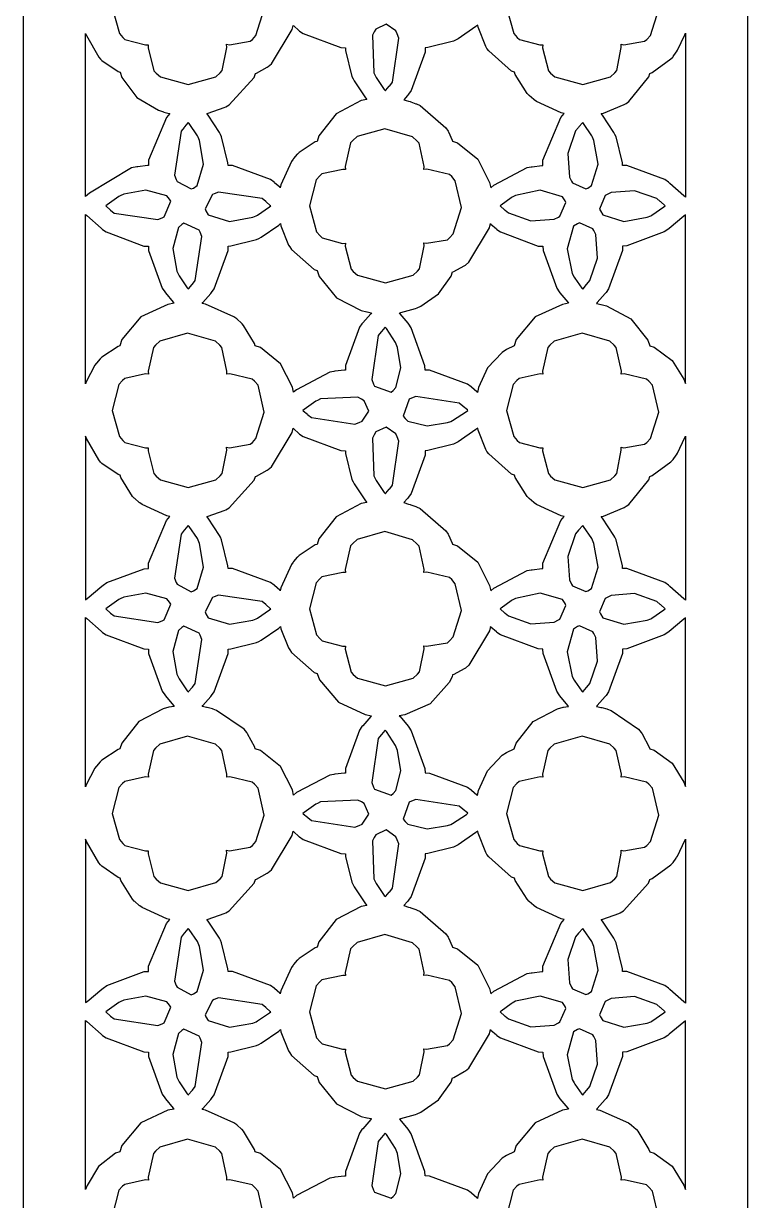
# Model space of a CAD drawing. Extents: x 2.97 to 3.41, y 2.85 to 5.4.
# Drawn here: x 2.966 to 3.409, y 4.07 to 4.79 of the extents above; entities that cross this region are included whole.
import ezdxf

# ---------------------------------------------------------------- set-up
doc = ezdxf.new("R2010")
doc.units = 0
doc.layers.get('0').update_dxf_attribs({"linetype": 'CONTINUOUS'})

msp = doc.modelspace()

# ---------------------------------------------------------------- linework, layer by layer
at = {"color": 164}
msp.add_lwpolyline([(2.96615, 5.40397), (3.07682, 5.40397), (3.32585, 5.40397), (3.40886, 5.40397), (3.40886, 4.76449), (3.40886, 3.32568), (3.40886, 2.84603), (3.29818, 2.84603), (3.04915, 2.84603), (2.96615, 2.84603), (2.96615, 3.48551), (2.96615, 4.92437), (2.96615, 5.40397)], close=True, dxfattribs=at)
at = {"color": 7}
for points in [[(3.02035, 4.80003), (3.02479, 4.78413), (3.02692, 4.78163), (3.02815, 4.78043), (3.04075, 4.77713), (3.04243, 4.77718), (3.04232, 4.77533), (3.0459, 4.76133), (3.04719, 4.75988), (3.04986, 4.75754), (3.06689, 4.75288), (3.08382, 4.75765), (3.08649, 4.76004), (3.08768, 4.7615), (3.0905, 4.77561), (3.09033, 4.77746), (3.09201, 4.77718), (3.10471, 4.77929), (3.10607, 4.78043), (3.10829, 4.78288), (3.11339, 4.79899)], [(3.26156, 4.80003), (3.266, 4.78413), (3.26812, 4.78163), (3.26938, 4.78043), (3.2819, 4.77713), (3.28364, 4.77718), (3.28353, 4.77533), (3.28711, 4.76129), (3.28842, 4.75988), (3.29107, 4.75754), (3.30811, 4.75288), (3.32503, 4.75765), (3.32769, 4.76004), (3.32889, 4.7615), (3.33171, 4.77561), (3.33154, 4.77746), (3.33322, 4.77718), (3.34592, 4.77929), (3.34728, 4.78043), (3.3495, 4.78288), (3.3546, 4.79899)], [(3.11339, 4.05946), (3.1096, 4.07585), (3.10742, 4.0784), (3.10601, 4.07964), (3.09224, 4.08279), (3.09044, 4.08263), (3.09044, 4.08263), (3.09056, 4.08453), (3.08735, 4.09885), (3.08615, 4.10032), (3.0835, 4.10275), (3.06651, 4.10769), (3.04953, 4.10286), (3.04688, 4.10042), (3.04557, 4.09896), (3.04232, 4.08453), (3.04249, 4.08263), (3.04081, 4.08279), (3.028, 4.08003), (3.02669, 4.07883), (3.02447, 4.07639), (3.02035, 4.06049)], [(3.3546, 4.05946), (3.35081, 4.07585), (3.34864, 4.0784), (3.34722, 4.07964), (3.33344, 4.08279), (3.33165, 4.08263), (3.33165, 4.08263), (3.33176, 4.08453), (3.32856, 4.09885), (3.32736, 4.10032), (3.32471, 4.10275), (3.30772, 4.10769), (3.29075, 4.10286), (3.28808, 4.10042), (3.28678, 4.09896), (3.28353, 4.08453), (3.28369, 4.08263), (3.28201, 4.08279), (3.26921, 4.08003), (3.2679, 4.07883), (3.26568, 4.07639), (3.26156, 4.06049)]]:
    msp.add_lwpolyline(points, dxfattribs=at)
for points in [[(3.12315, 4.68972), (3.12283, 4.69), (3.11963, 4.69282), (3.11936, 4.69308), (3.11714, 4.69472), (3.09397, 4.70324), (3.09125, 4.70335), (3.09115, 4.70503), (3.08729, 4.72086), (3.08664, 4.72239), (3.08599, 4.72358), (3.079, 4.73406), (3.07818, 4.73508), (3.07915, 4.73529), (3.08892, 4.73882), (3.0899, 4.73926), (3.09185, 4.74046), (3.10721, 4.75726), (3.10792, 4.75956), (3.10861, 4.75988), (3.11507, 4.7634), (3.11578, 4.76383), (3.11783, 4.76557), (3.13049, 4.78646), (3.13108, 4.78907), (3.1314, 4.78879), (3.1346, 4.78592), (3.13493, 4.7856), (3.1371, 4.78401), (3.16026, 4.77544), (3.16303, 4.77533), (3.16308, 4.77371), (3.16699, 4.75786), (3.16769, 4.75629), (3.16829, 4.75515), (3.17524, 4.74474), (3.17611, 4.74365), (3.17269, 4.74306), (3.15739, 4.73497), (3.14671, 4.72146), (3.14567, 4.7181), (3.14453, 4.71778), (3.13471, 4.71126), (3.13385, 4.71044), (3.13357, 4.71018), (3.13129, 4.70751), (3.13108, 4.70725), (3.13004, 4.70583), (3.12358, 4.69146), (3.12315, 4.68972)], [(3.18744, 4.74908), (3.18767, 4.74935), (3.18983, 4.75185), (3.19006, 4.75206), (3.19174, 4.75435), (3.19569, 4.78131), (3.19472, 4.78396), (3.19385, 4.78569), (3.18793, 4.78982), (3.18153, 4.78683), (3.18056, 4.78515), (3.17947, 4.7831), (3.18044, 4.76004), (3.18138, 4.75797), (3.18181, 4.75717), (3.18679, 4.74983), (3.18744, 4.74908)], [(3.29676, 4.73508), (3.29497, 4.73557), (3.27989, 4.7424), (3.27843, 4.74343), (3.27815, 4.74371), (3.27539, 4.7461), (3.27513, 4.74631), (3.27408, 4.74744), (3.26687, 4.75896), (3.26639, 4.76036), (3.26454, 4.76107), (3.2506, 4.77339), (3.24951, 4.77496), (3.24886, 4.7761), (3.24408, 4.78792), (3.24388, 4.78917), (3.24274, 4.78831), (3.23193, 4.78082), (3.23068, 4.78011), (3.22917, 4.77946), (3.21343, 4.7755), (3.21181, 4.77539), (3.21169, 4.77268), (3.20324, 4.74918), (3.20167, 4.74696), (3.2009, 4.74615), (3.19874, 4.74354), (3.20167, 4.74268), (3.20264, 4.7424), (3.20296, 4.74229), (3.20611, 4.74115), (3.20643, 4.74104), (3.20861, 4.74001), (3.2245, 4.7264), (3.22586, 4.72433), (3.22607, 4.72385), (3.22831, 4.71875), (3.22846, 4.71821), (3.23161, 4.71718), (3.24388, 4.70719), (3.25114, 4.69287), (3.25185, 4.68967), (3.25369, 4.69125), (3.27419, 4.70204), (3.27664, 4.70242), (3.27718, 4.70253), (3.2831, 4.70329), (3.28369, 4.70329), (3.28381, 4.70649), (3.29471, 4.73275), (3.29676, 4.73508)], [(3.00412, 4.6844), (3.00412, 4.70936), (3.00412, 4.76551), (3.00412, 4.78418), (3.00456, 4.78282), (3.01215, 4.76969), (3.01324, 4.76844), (3.01411, 4.76764), (3.02399, 4.76079), (3.02518, 4.76036), (3.02632, 4.75717), (3.03549, 4.74496), (3.04861, 4.73714), (3.05176, 4.73606), (3.05203, 4.736), (3.05524, 4.73519), (3.05556, 4.73508), (3.0535, 4.73275), (3.04258, 4.70649), (3.04249, 4.70329), (3.04189, 4.70329), (3.03597, 4.70253), (3.03543, 4.70242), (3.03222, 4.70188), (3.00646, 4.68647), (3.00412, 4.6844)], [(3.37088, 4.78429), (3.37088, 4.75922), (3.37088, 4.70275), (3.37088, 4.68392), (3.37001, 4.68468), (3.36139, 4.69233), (3.36057, 4.69308), (3.35835, 4.69472), (3.33518, 4.70324), (3.33247, 4.70335), (3.33236, 4.70503), (3.3285, 4.72086), (3.32785, 4.72239), (3.32721, 4.72358), (3.32021, 4.73406), (3.31939, 4.73508), (3.32075, 4.73535), (3.33344, 4.74067), (3.33469, 4.74132), (3.33626, 4.74251), (3.34853, 4.7576), (3.34912, 4.75956), (3.35058, 4.76025), (3.36203, 4.7685), (3.36317, 4.76969), (3.36333, 4.76997), (3.36535, 4.77268), (3.36556, 4.77294), (3.3661, 4.77393), (3.37056, 4.78336), (3.37088, 4.78429)], [(3.06689, 4.72965), (3.06668, 4.72944), (3.06451, 4.72694), (3.06429, 4.72667), (3.06256, 4.72439), (3.05854, 4.69743), (3.05957, 4.69472), (3.06011, 4.69363), (3.06868, 4.68907), (3.06999, 4.68956), (3.07226, 4.69103), (3.07628, 4.70421), (3.07379, 4.71864), (3.07292, 4.72071), (3.07249, 4.72157), (3.06749, 4.72894), (3.06689, 4.72965)], [(3.21104, 4.70085), (3.21115, 4.70275), (3.20801, 4.71701), (3.20676, 4.71847), (3.2041, 4.72092), (3.18713, 4.72586), (3.17014, 4.72103), (3.16749, 4.71858), (3.16618, 4.71712), (3.16292, 4.70269), (3.16308, 4.70079), (3.1614, 4.70096), (3.1486, 4.69819), (3.14729, 4.697), (3.14507, 4.69456), (3.14094, 4.67865), (3.1454, 4.66276), (3.14751, 4.66026), (3.14876, 4.65907), (3.16129, 4.65571), (3.16303, 4.65576), (3.16292, 4.65392), (3.1665, 4.63992), (3.16781, 4.63851), (3.17046, 4.63618), (3.1875, 4.63146), (3.20443, 4.63629), (3.20708, 4.63867), (3.20828, 4.64014), (3.2111, 4.65424), (3.21094, 4.65608), (3.21263, 4.65582), (3.22532, 4.65788), (3.22667, 4.65901), (3.22889, 4.66146), (3.234, 4.67763), (3.23019, 4.69401), (3.22803, 4.69656), (3.22661, 4.69781), (3.21283, 4.70101), (3.21104, 4.70085)], [(3.30811, 4.72965), (3.30789, 4.72944), (3.30572, 4.72694), (3.3055, 4.72667), (3.30376, 4.72444), (3.29893, 4.71072), (3.30003, 4.69629), (3.30132, 4.69368), (3.30192, 4.69271), (3.31006, 4.68913), (3.31119, 4.68956), (3.31347, 4.69103), (3.31749, 4.70415), (3.315, 4.71864), (3.31413, 4.72071), (3.31369, 4.72157), (3.30865, 4.72894), (3.30811, 4.72965)], [(3.0165, 4.6786), (3.01671, 4.67839), (3.01915, 4.67622), (3.01942, 4.676), (3.02165, 4.67426), (3.04833, 4.67031), (3.051, 4.67128), (3.05219, 4.67188), (3.05626, 4.68143), (3.0555, 4.68272), (3.05382, 4.68479), (3.04101, 4.68821), (3.0274, 4.68571), (3.02533, 4.68474), (3.02447, 4.68431), (3.01719, 4.67925), (3.0165, 4.6786)], [(3.25771, 4.6786), (3.25792, 4.67839), (3.26036, 4.67622), (3.26064, 4.676), (3.26281, 4.67432), (3.27642, 4.66943), (3.29069, 4.67051), (3.29324, 4.67176), (3.29422, 4.67242), (3.29775, 4.68067), (3.29731, 4.68175), (3.29579, 4.68425), (3.28207, 4.68815), (3.26708, 4.68506), (3.26503, 4.68397), (3.26432, 4.6836), (3.25831, 4.67914), (3.25771, 4.6786)], [(3.35851, 4.67865), (3.35824, 4.67893), (3.35579, 4.6811), (3.35558, 4.68132), (3.35335, 4.68306), (3.33974, 4.68793), (3.32553, 4.68685), (3.32297, 4.68554), (3.32194, 4.68494), (3.31842, 4.67671), (3.3189, 4.67557), (3.32032, 4.67324), (3.33328, 4.66917), (3.3476, 4.67165), (3.34967, 4.67258), (3.35047, 4.67301), (3.35781, 4.67811), (3.35851, 4.67865)], [(3.11729, 4.67865), (3.11703, 4.67893), (3.11458, 4.6811), (3.11436, 4.68132), (3.11208, 4.68306), (3.08539, 4.68707), (3.08279, 4.68604), (3.08165, 4.68549), (3.07715, 4.67686), (3.07769, 4.67557), (3.0791, 4.67324), (3.09212, 4.66917), (3.10639, 4.67165), (3.10846, 4.67258), (3.10932, 4.67301), (3.11654, 4.67806), (3.11729, 4.67865)], [(3.00412, 4.56976), (3.00412, 4.59571), (3.00412, 4.65397), (3.00412, 4.67339), (3.00493, 4.67264), (3.01357, 4.66499), (3.01443, 4.66422), (3.0166, 4.66265), (3.03976, 4.65408), (3.04254, 4.65397), (3.04264, 4.65132), (3.051, 4.62819), (3.05251, 4.62603), (3.05296, 4.62549), (3.05772, 4.61963), (3.05821, 4.61903), (3.05447, 4.61838), (3.03788, 4.61068), (3.02626, 4.59679), (3.02507, 4.59293), (3.02393, 4.59261), (3.01411, 4.5861), (3.01324, 4.58529), (3.01297, 4.58501), (3.01069, 4.58242), (3.01047, 4.58214), (3.00971, 4.58111), (3.00444, 4.5709), (3.00412, 4.56976)], [(3.37088, 4.67307), (3.36996, 4.67236), (3.36106, 4.66488), (3.36019, 4.66411), (3.35801, 4.66265), (3.33512, 4.65419), (3.33251, 4.65403), (3.33242, 4.65126), (3.32394, 4.62782), (3.32238, 4.6256), (3.32189, 4.62506), (3.317, 4.61947), (3.31657, 4.61887), (3.31679, 4.61887), (3.31917, 4.61838), (3.31944, 4.61833), (3.32275, 4.61746), (3.33757, 4.6096), (3.34793, 4.59657), (3.34907, 4.59304), (3.35183, 4.59212), (3.36274, 4.5841), (3.3699, 4.5726), (3.37088, 4.56993), (3.37088, 4.59576), (3.37088, 4.65375), (3.37088, 4.67307)], [(3.06694, 4.62765), (3.06711, 4.62793), (3.06928, 4.63043), (3.0695, 4.63064), (3.07118, 4.63292), (3.07519, 4.65994), (3.07422, 4.6626), (3.07362, 4.66379), (3.06413, 4.66797), (3.06287, 4.66715), (3.06082, 4.66547), (3.05746, 4.65256), (3.05994, 4.63872), (3.06087, 4.63661), (3.06131, 4.63574), (3.06629, 4.62842), (3.06694, 4.62765)], [(3.07536, 4.61887), (3.07579, 4.61947), (3.08068, 4.62506), (3.08117, 4.6256), (3.08274, 4.62782), (3.09119, 4.65126), (3.09131, 4.65403), (3.09293, 4.65414), (3.10861, 4.65804), (3.11014, 4.65869), (3.11139, 4.6594), (3.12218, 4.66689), (3.12332, 4.66775), (3.12354, 4.6665), (3.12825, 4.65468), (3.1289, 4.65354), (3.12999, 4.65196), (3.14393, 4.63971), (3.14578, 4.639), (3.14703, 4.63542), (3.15761, 4.62235), (3.17264, 4.61464), (3.17617, 4.61372), (3.17638, 4.61372), (3.17865, 4.61328), (3.17893, 4.61322), (3.17844, 4.61268), (3.17361, 4.60715), (3.17312, 4.60656), (3.17156, 4.60439), (3.16308, 4.58094), (3.16297, 4.57818), (3.16237, 4.57818), (3.15647, 4.57742), (3.15593, 4.57731), (3.15349, 4.57693), (3.13308, 4.56619), (3.13124, 4.56461), (3.13053, 4.56782), (3.12321, 4.58203), (3.111, 4.59201), (3.10786, 4.59304), (3.10742, 4.5944), (3.10064, 4.60553), (3.09978, 4.60656), (3.0995, 4.60682), (3.09679, 4.60932), (3.09657, 4.60954), (3.09483, 4.61079), (3.07742, 4.61849), (3.07536, 4.61887)], [(3.25168, 4.66775), (3.25201, 4.66749), (3.25532, 4.66456), (3.25564, 4.66422), (3.25782, 4.66265), (3.28097, 4.65408), (3.28375, 4.65397), (3.28386, 4.65132), (3.29221, 4.62819), (3.29372, 4.62603), (3.29417, 4.62549), (3.29893, 4.61963), (3.29943, 4.61903), (3.29568, 4.61838), (3.27908, 4.61068), (3.26747, 4.59679), (3.26628, 4.59293), (3.26585, 4.59283), (3.26183, 4.59093), (3.26144, 4.59071), (3.2589, 4.58903), (3.24989, 4.57949), (3.24447, 4.56749), (3.24376, 4.56451), (3.24343, 4.56483), (3.24018, 4.56765), (3.23986, 4.56793), (3.23762, 4.56956), (3.21451, 4.57807), (3.21181, 4.57818), (3.21164, 4.58083), (3.20329, 4.604), (3.20182, 4.60618), (3.20133, 4.60678), (3.1965, 4.61263), (3.19601, 4.61322), (3.19694, 4.61344), (3.20589, 4.61589), (3.20682, 4.61621), (3.20921, 4.61735), (3.22, 4.62483), (3.22771, 4.63553), (3.22851, 4.63818), (3.22922, 4.63851), (3.23568, 4.64204), (3.23639, 4.64242), (3.23844, 4.64421), (3.25108, 4.6651), (3.25168, 4.66775)], [(3.30817, 4.62765), (3.30832, 4.62793), (3.31049, 4.63043), (3.31071, 4.63064), (3.31239, 4.63292), (3.31722, 4.64665), (3.31614, 4.66108), (3.31489, 4.66363), (3.31429, 4.66465), (3.3061, 4.66818), (3.30501, 4.66769), (3.30257, 4.66624), (3.29867, 4.65229), (3.30176, 4.63721), (3.30285, 4.6351), (3.30322, 4.63444), (3.30761, 4.62831), (3.30817, 4.62765)], [(3.18739, 4.60449), (3.18718, 4.60428), (3.185, 4.60178), (3.18479, 4.60151), (3.18306, 4.59924), (3.1791, 4.57232), (3.18012, 4.56961), (3.18072, 4.56831), (3.19097, 4.56467), (3.19228, 4.56569), (3.1939, 4.56749), (3.19683, 4.57949), (3.19488, 4.59196), (3.19413, 4.59403), (3.19362, 4.59506), (3.1881, 4.60363), (3.18739, 4.60449)], [(3.09044, 4.57568), (3.09056, 4.57758), (3.08735, 4.5919), (3.08615, 4.59337), (3.0835, 4.59581), (3.06651, 4.60075), (3.04953, 4.59592), (3.04688, 4.59347), (3.04557, 4.59201), (3.04232, 4.57753), (3.04249, 4.57563), (3.04081, 4.57579), (3.028, 4.57303), (3.02669, 4.57183), (3.02447, 4.56939), (3.02035, 4.5535), (3.02479, 4.5376), (3.02692, 4.5351), (3.02815, 4.5339), (3.04075, 4.5306), (3.04243, 4.53065), (3.04232, 4.52881), (3.0459, 4.51481), (3.04719, 4.51335), (3.04986, 4.51101), (3.06689, 4.50635), (3.08382, 4.51112), (3.08649, 4.51351), (3.08768, 4.51497), (3.0905, 4.52908), (3.09033, 4.53093), (3.09201, 4.53065), (3.10471, 4.53276), (3.10607, 4.5339), (3.10829, 4.53635), (3.11339, 4.55246), (3.1096, 4.56885), (3.10742, 4.5714), (3.10601, 4.57269), (3.09224, 4.57585), (3.09044, 4.57568)], [(3.33165, 4.57568), (3.33176, 4.57758), (3.32856, 4.5919), (3.32736, 4.59337), (3.32471, 4.59581), (3.30772, 4.60075), (3.29075, 4.59592), (3.28808, 4.59347), (3.28678, 4.59201), (3.28353, 4.57753), (3.28369, 4.57563), (3.28201, 4.57579), (3.26921, 4.57303), (3.2679, 4.57183), (3.26568, 4.56939), (3.26156, 4.5535), (3.266, 4.5376), (3.26812, 4.5351), (3.26938, 4.5339), (3.2819, 4.5306), (3.28364, 4.53065), (3.28353, 4.52881), (3.28711, 4.51481), (3.28842, 4.51335), (3.29107, 4.51101), (3.30811, 4.50635), (3.32503, 4.51112), (3.32769, 4.51351), (3.32889, 4.51497), (3.33171, 4.52908), (3.33154, 4.53093), (3.33322, 4.53065), (3.34592, 4.53276), (3.34728, 4.5339), (3.3495, 4.53635), (3.3546, 4.55246), (3.35081, 4.56885), (3.34864, 4.5714), (3.34722, 4.57269), (3.33344, 4.57585), (3.33165, 4.57568)], [(3.13699, 4.5535), (3.13721, 4.55328), (3.13971, 4.55111), (3.13997, 4.55089), (3.14219, 4.54915), (3.16883, 4.54514), (3.1715, 4.54611), (3.17318, 4.54699), (3.17731, 4.55296), (3.17437, 4.5594), (3.17275, 4.56044), (3.17068, 4.56153), (3.14785, 4.56054), (3.14583, 4.55963), (3.14497, 4.55919), (3.13769, 4.55414), (3.13699, 4.5535)], [(3.23785, 4.55354), (3.23757, 4.55376), (3.23508, 4.55593), (3.23486, 4.55615), (3.23258, 4.55789), (3.206, 4.56196), (3.20335, 4.56093), (3.20204, 4.56028), (3.1984, 4.54992), (3.19949, 4.54861), (3.20122, 4.54693), (3.213, 4.544), (3.22542, 4.54601), (3.22749, 4.54676), (3.22846, 4.54725), (3.23699, 4.55285), (3.23785, 4.55354)], [(3.18744, 4.50256), (3.18767, 4.50282), (3.18983, 4.50532), (3.19006, 4.50553), (3.19174, 4.50782), (3.19569, 4.53478), (3.19472, 4.53743), (3.19385, 4.53917), (3.18793, 4.54329), (3.18153, 4.54031), (3.18056, 4.53863), (3.17947, 4.53657), (3.18044, 4.51357), (3.18138, 4.51144), (3.18181, 4.51064), (3.18679, 4.50331), (3.18744, 4.50256)], [(3.00412, 4.43772), (3.00499, 4.43847), (3.01394, 4.44596), (3.01486, 4.44667), (3.01699, 4.44819), (3.03982, 4.45665), (3.04249, 4.45676), (3.04258, 4.45996), (3.0535, 4.48622), (3.05556, 4.48856), (3.05376, 4.48904), (3.03868, 4.49588), (3.03722, 4.4969), (3.03694, 4.49718), (3.03418, 4.49957), (3.0339, 4.49978), (3.03288, 4.50092), (3.02567, 4.51243), (3.02518, 4.51383), (3.02399, 4.51426), (3.01411, 4.52111), (3.01324, 4.52192), (3.01215, 4.52317), (3.00456, 4.53629), (3.00412, 4.53765), (3.00412, 4.51269), (3.00412, 4.45649), (3.00412, 4.43772)], [(3.12315, 4.44319), (3.12283, 4.44347), (3.11963, 4.44629), (3.11936, 4.44656), (3.11714, 4.44819), (3.09397, 4.45671), (3.09125, 4.45682), (3.09115, 4.4585), (3.08729, 4.47433), (3.08664, 4.47586), (3.08599, 4.47706), (3.079, 4.48757), (3.07818, 4.48861), (3.07915, 4.48882), (3.08892, 4.49229), (3.0899, 4.49274), (3.09185, 4.49393), (3.10721, 4.51074), (3.10792, 4.51303), (3.10861, 4.51335), (3.11507, 4.51687), (3.11578, 4.51731), (3.11783, 4.51904), (3.13049, 4.53993), (3.13108, 4.54254), (3.1314, 4.54226), (3.1346, 4.53939), (3.13493, 4.53907), (3.1371, 4.53749), (3.16026, 4.52897), (3.16303, 4.52881), (3.16308, 4.52718), (3.16699, 4.51133), (3.16769, 4.50976), (3.16829, 4.50863), (3.17524, 4.49821), (3.17611, 4.49713), (3.17269, 4.49653), (3.15739, 4.48844), (3.14671, 4.47493), (3.14567, 4.47157), (3.14453, 4.47125), (3.13471, 4.46474), (3.13385, 4.46392), (3.13357, 4.46365), (3.13129, 4.46099), (3.13108, 4.46072), (3.13004, 4.45931), (3.12358, 4.44493), (3.12315, 4.44319)], [(3.29676, 4.48856), (3.29497, 4.48904), (3.27989, 4.49588), (3.27843, 4.4969), (3.27815, 4.49718), (3.27539, 4.49957), (3.27513, 4.49978), (3.27408, 4.50092), (3.26687, 4.51243), (3.26639, 4.51383), (3.26454, 4.51454), (3.2506, 4.52686), (3.24951, 4.52843), (3.24886, 4.52957), (3.24408, 4.54139), (3.24388, 4.54264), (3.24274, 4.54178), (3.23193, 4.53429), (3.23068, 4.53358), (3.22917, 4.53293), (3.21343, 4.52897), (3.21181, 4.52886), (3.21169, 4.52615), (3.20324, 4.50271), (3.20167, 4.50049), (3.2009, 4.49968), (3.19874, 4.49707), (3.20167, 4.49621), (3.20264, 4.49593), (3.20296, 4.49582), (3.20611, 4.49468), (3.20643, 4.49451), (3.20861, 4.49349), (3.2245, 4.47987), (3.22586, 4.47781), (3.22607, 4.47732), (3.22831, 4.47222), (3.22846, 4.47168), (3.23161, 4.47065), (3.24388, 4.46067), (3.25114, 4.44635), (3.25185, 4.44314), (3.25369, 4.44472), (3.27419, 4.45551), (3.27664, 4.45589), (3.27718, 4.456), (3.2831, 4.45676), (3.28369, 4.45676), (3.28381, 4.45996), (3.29471, 4.48622), (3.29676, 4.48856)], [(3.37088, 4.53776), (3.37088, 4.51269), (3.37088, 4.45622), (3.37088, 4.43739), (3.37001, 4.43821), (3.36139, 4.44581), (3.36057, 4.44656), (3.35835, 4.44819), (3.33518, 4.45671), (3.33247, 4.45682), (3.33236, 4.4585), (3.3285, 4.47433), (3.32785, 4.47586), (3.32721, 4.47706), (3.32021, 4.48757), (3.31939, 4.48861), (3.32075, 4.48888), (3.33344, 4.49414), (3.33469, 4.49485), (3.33626, 4.49604), (3.34853, 4.51107), (3.34912, 4.51303), (3.35058, 4.51372), (3.36203, 4.52197), (3.36317, 4.52317), (3.36333, 4.52344), (3.36535, 4.52615), (3.36556, 4.52642), (3.3661, 4.5274), (3.37056, 4.53683), (3.37088, 4.53776)], [(3.06689, 4.48313), (3.06668, 4.48292), (3.06451, 4.48042), (3.06429, 4.48014), (3.06256, 4.47786), (3.05854, 4.45096), (3.05957, 4.44824), (3.06011, 4.44715), (3.06868, 4.4426), (3.06999, 4.44308), (3.07226, 4.44456), (3.07628, 4.45768), (3.07379, 4.47211), (3.07292, 4.47418), (3.07249, 4.4751), (3.06749, 4.48242), (3.06689, 4.48313)], [(3.21104, 4.45432), (3.21115, 4.45622), (3.20801, 4.47049), (3.20676, 4.47194), (3.2041, 4.47439), (3.18713, 4.47939), (3.17014, 4.47456), (3.16749, 4.47211), (3.16618, 4.47065), (3.16292, 4.45617), (3.16308, 4.45426), (3.1614, 4.45443), (3.1486, 4.45167), (3.14729, 4.45047), (3.14507, 4.44803), (3.14094, 4.43213), (3.1454, 4.41624), (3.14751, 4.41374), (3.14876, 4.41254), (3.16129, 4.40924), (3.16303, 4.40929), (3.16292, 4.40744), (3.1665, 4.39339), (3.16781, 4.39199), (3.17046, 4.38965), (3.1875, 4.38499), (3.20443, 4.38976), (3.20708, 4.39214), (3.20828, 4.39361), (3.2111, 4.40771), (3.21094, 4.40956), (3.21263, 4.40929), (3.22532, 4.4114), (3.22667, 4.41254), (3.22889, 4.41499), (3.234, 4.4311), (3.23019, 4.44749), (3.22803, 4.45003), (3.22661, 4.45128), (3.21283, 4.45449), (3.21104, 4.45432)], [(3.30811, 4.48313), (3.30789, 4.48292), (3.30572, 4.48042), (3.3055, 4.48014), (3.30376, 4.47792), (3.29893, 4.46419), (3.30003, 4.44976), (3.30132, 4.44715), (3.30192, 4.44618), (3.31006, 4.44265), (3.31119, 4.44308), (3.31347, 4.44456), (3.31749, 4.45768), (3.315, 4.47211), (3.31413, 4.47418), (3.31369, 4.47504), (3.30865, 4.48242), (3.30811, 4.48313)], [(3.0165, 4.43213), (3.01671, 4.43192), (3.01915, 4.42974), (3.01942, 4.42947), (3.02165, 4.42774), (3.04833, 4.42378), (3.051, 4.42475), (3.05219, 4.42535), (3.05626, 4.4349), (3.0555, 4.43619), (3.05382, 4.43826), (3.04101, 4.44168), (3.0274, 4.43918), (3.02533, 4.43821), (3.02447, 4.43778), (3.01719, 4.43278), (3.0165, 4.43213)], [(3.11729, 4.43218), (3.11703, 4.4324), (3.11458, 4.43457), (3.11436, 4.43479), (3.11208, 4.43653), (3.08539, 4.44054), (3.08279, 4.43951), (3.08165, 4.43896), (3.07715, 4.43033), (3.07769, 4.42904), (3.0791, 4.42671), (3.09212, 4.42264), (3.10639, 4.42513), (3.10846, 4.42606), (3.10932, 4.42649), (3.11654, 4.43158), (3.11729, 4.43218)], [(3.25771, 4.43213), (3.25792, 4.43192), (3.26036, 4.42974), (3.26064, 4.42947), (3.26281, 4.42779), (3.27642, 4.4229), (3.29069, 4.42404), (3.29324, 4.42529), (3.29422, 4.42589), (3.29775, 4.43414), (3.29731, 4.43528), (3.29579, 4.43778), (3.28207, 4.44168), (3.26708, 4.43853), (3.26503, 4.43744), (3.26432, 4.43707), (3.25831, 4.43261), (3.25771, 4.43213)], [(3.35851, 4.43218), (3.35824, 4.4324), (3.35579, 4.43457), (3.35558, 4.43479), (3.35335, 4.43653), (3.33974, 4.4414), (3.32553, 4.44032), (3.32297, 4.43901), (3.32194, 4.43842), (3.31842, 4.43018), (3.3189, 4.42904), (3.32032, 4.42671), (3.33328, 4.42264), (3.3476, 4.42513), (3.34967, 4.42606), (3.35047, 4.42649), (3.35781, 4.43158), (3.35851, 4.43218)], [(3.00412, 4.32329), (3.00412, 4.34924), (3.00412, 4.4075), (3.00412, 4.42686), (3.00493, 4.42611), (3.01357, 4.41846), (3.01443, 4.41769), (3.0166, 4.41613), (3.03976, 4.40756), (3.04254, 4.40744), (3.04264, 4.40479), (3.051, 4.38167), (3.05251, 4.3795), (3.05296, 4.3789), (3.05778, 4.37304), (3.05826, 4.37244), (3.058, 4.37244), (3.05524, 4.37196), (3.05496, 4.3719), (3.05154, 4.37104), (3.03657, 4.36317), (3.02621, 4.34999), (3.02507, 4.3464), (3.02393, 4.34608), (3.01411, 4.33957), (3.01324, 4.33876), (3.01297, 4.33854), (3.01069, 4.33589), (3.01047, 4.33561), (3.00971, 4.33458), (3.00444, 4.32438), (3.00412, 4.32329)], [(3.06694, 4.38118), (3.06711, 4.38146), (3.06928, 4.38396), (3.0695, 4.38417), (3.07118, 4.38644), (3.07519, 4.41342), (3.07422, 4.41607), (3.07362, 4.41732), (3.06413, 4.42144), (3.06287, 4.42063), (3.06082, 4.41894), (3.05746, 4.40603), (3.05994, 4.39219), (3.06087, 4.39008), (3.06131, 4.38921), (3.06629, 4.38194), (3.06694, 4.38118)], [(3.17893, 4.36669), (3.17844, 4.36615), (3.17361, 4.36062), (3.17312, 4.36003), (3.17156, 4.35786), (3.16308, 4.33442), (3.16297, 4.33165), (3.16237, 4.33165), (3.15647, 4.33089), (3.15593, 4.33078), (3.15349, 4.3304), (3.13308, 4.31967), (3.13124, 4.31808), (3.13053, 4.32129), (3.12326, 4.33556), (3.111, 4.34549), (3.10786, 4.34651), (3.10753, 4.3475), (3.10319, 4.35574), (3.10271, 4.35656), (3.10113, 4.3584), (3.08421, 4.37001), (3.08203, 4.37076), (3.08171, 4.37088), (3.0785, 4.37175), (3.07824, 4.37181), (3.07796, 4.37185), (3.07553, 4.37229), (3.07531, 4.37229), (3.07579, 4.37289), (3.08068, 4.37853), (3.08117, 4.37907), (3.08274, 4.38129), (3.09119, 4.40479), (3.09131, 4.4075), (3.09293, 4.40761), (3.10861, 4.41151), (3.11014, 4.41217), (3.11139, 4.41287), (3.12218, 4.42036), (3.12332, 4.42122), (3.12354, 4.41997), (3.12825, 4.40821), (3.1289, 4.40707), (3.12999, 4.40549), (3.14393, 4.39318), (3.14578, 4.39247), (3.14708, 4.38867), (3.15869, 4.37494), (3.17512, 4.36746), (3.17893, 4.36669)], [(3.29949, 4.37244), (3.29899, 4.37304), (3.29417, 4.3789), (3.29372, 4.3795), (3.29221, 4.38167), (3.28386, 4.40479), (3.28375, 4.40744), (3.28097, 4.40756), (3.25782, 4.41613), (3.25564, 4.41769), (3.25532, 4.41803), (3.25201, 4.42096), (3.25168, 4.42122), (3.25108, 4.41857), (3.23844, 4.39768), (3.23639, 4.39589), (3.23568, 4.39551), (3.22922, 4.39199), (3.22851, 4.39165), (3.22846, 4.3916), (3.22819, 4.39068), (3.22819, 4.39057), (3.22646, 4.38699), (3.21474, 4.37408), (3.19943, 4.36729), (3.19596, 4.36675), (3.19646, 4.36621), (3.20133, 4.36025), (3.20182, 4.35965), (3.20329, 4.35747), (3.21164, 4.33436), (3.21181, 4.33171), (3.21451, 4.3316), (3.23762, 4.32303), (3.23986, 4.3214), (3.24018, 4.32113), (3.24343, 4.31831), (3.24376, 4.31799), (3.24447, 4.32096), (3.24989, 4.33296), (3.2589, 4.3425), (3.26144, 4.34418), (3.26183, 4.3444), (3.26585, 4.34631), (3.26628, 4.3464), (3.26742, 4.34999), (3.27778, 4.36317), (3.29275, 4.37104), (3.29617, 4.3719), (3.29644, 4.37196), (3.29921, 4.37244), (3.29949, 4.37244)], [(3.30817, 4.38118), (3.30832, 4.38146), (3.31049, 4.38396), (3.31071, 4.38417), (3.31239, 4.38639), (3.31722, 4.40012), (3.31614, 4.41456), (3.31489, 4.4171), (3.31429, 4.41813), (3.3061, 4.42171), (3.30501, 4.42122), (3.30257, 4.41976), (3.29867, 4.40582), (3.30176, 4.39068), (3.30285, 4.38857), (3.30322, 4.38792), (3.30761, 4.38178), (3.30817, 4.38118)], [(3.37088, 4.42654), (3.36996, 4.42583), (3.36106, 4.41835), (3.36019, 4.41758), (3.35801, 4.41613), (3.33512, 4.40767), (3.33251, 4.4075), (3.33242, 4.40479), (3.32394, 4.38129), (3.32238, 4.37907), (3.32189, 4.37853), (3.317, 4.37289), (3.31651, 4.37229), (3.31674, 4.37229), (3.31917, 4.37185), (3.31944, 4.37181), (3.31972, 4.37175), (3.32292, 4.37088), (3.32324, 4.37076), (3.32542, 4.37001), (3.34233, 4.3584), (3.34392, 4.35656), (3.3444, 4.35574), (3.34874, 4.3475), (3.34907, 4.34651), (3.35183, 4.3456), (3.36274, 4.33762), (3.3699, 4.32611), (3.37088, 4.32346), (3.37088, 4.34924), (3.37088, 4.40722), (3.37088, 4.42654)], [(3.18739, 4.35796), (3.18718, 4.35775), (3.185, 4.35525), (3.18479, 4.35499), (3.18306, 4.35275), (3.1791, 4.32579), (3.18012, 4.32308), (3.18072, 4.32178), (3.19097, 4.31814), (3.19228, 4.31917), (3.1939, 4.32096), (3.19683, 4.33296), (3.19488, 4.34543), (3.19413, 4.3475), (3.19362, 4.34853), (3.1881, 4.3571), (3.18739, 4.35796)], [(3.09044, 4.32915), (3.09056, 4.33106), (3.08735, 4.34538), (3.08615, 4.34685), (3.0835, 4.34928), (3.06651, 4.35422), (3.04953, 4.34939), (3.04688, 4.34694), (3.04557, 4.34549), (3.04232, 4.33106), (3.04249, 4.32915), (3.04081, 4.32932), (3.028, 4.3265), (3.02669, 4.32531), (3.02447, 4.32286), (3.02035, 4.30697), (3.02479, 4.29107), (3.02692, 4.28857), (3.02815, 4.28743), (3.04075, 4.28407), (3.04243, 4.28413), (3.04232, 4.28228), (3.0459, 4.26828), (3.04719, 4.26682), (3.04986, 4.26449), (3.06689, 4.25982), (3.08382, 4.2646), (3.08649, 4.26699), (3.08768, 4.26844), (3.0905, 4.28256), (3.09033, 4.2844), (3.09201, 4.28413), (3.10471, 4.28624), (3.10607, 4.28738), (3.10829, 4.28982), (3.11339, 4.30593), (3.1096, 4.32238), (3.10742, 4.32493), (3.10601, 4.32617), (3.09224, 4.32932), (3.09044, 4.32915)], [(3.33165, 4.32915), (3.33176, 4.33106), (3.32856, 4.34538), (3.32736, 4.34685), (3.32471, 4.34928), (3.30772, 4.35422), (3.29075, 4.34939), (3.28808, 4.34694), (3.28678, 4.34549), (3.28353, 4.33106), (3.28369, 4.32915), (3.28201, 4.32932), (3.26921, 4.3265), (3.2679, 4.32531), (3.26568, 4.32286), (3.26156, 4.30697), (3.266, 4.29107), (3.26812, 4.28857), (3.26938, 4.28743), (3.28196, 4.28407), (3.28364, 4.28413), (3.28353, 4.28228), (3.28711, 4.26828), (3.28842, 4.26682), (3.29107, 4.26449), (3.30811, 4.25982), (3.32503, 4.2646), (3.32769, 4.26699), (3.32889, 4.26844), (3.33171, 4.28256), (3.33154, 4.2844), (3.33322, 4.28413), (3.34592, 4.28624), (3.34728, 4.28738), (3.3495, 4.28982), (3.3546, 4.30599), (3.35081, 4.32238), (3.34864, 4.32493), (3.34722, 4.32617), (3.33344, 4.32932), (3.33165, 4.32915)], [(3.13699, 4.30697), (3.13721, 4.30675), (3.13971, 4.30458), (3.13997, 4.30436), (3.14219, 4.30263), (3.16883, 4.29861), (3.1715, 4.29958), (3.17318, 4.30046), (3.17731, 4.30647), (3.17437, 4.31293), (3.17275, 4.31396), (3.17068, 4.31506), (3.14785, 4.31401), (3.14583, 4.3131), (3.14497, 4.31267), (3.13769, 4.30761), (3.13699, 4.30697)], [(3.23785, 4.30701), (3.23757, 4.30724), (3.23508, 4.3094), (3.23486, 4.30963), (3.23258, 4.31136), (3.206, 4.31543), (3.20335, 4.3144), (3.20204, 4.31375), (3.1984, 4.30339), (3.19949, 4.30208), (3.20122, 4.3004), (3.213, 4.29747), (3.22542, 4.29949), (3.22749, 4.30024), (3.22846, 4.30072), (3.23699, 4.30632), (3.23785, 4.30701)], [(3.00412, 4.19119), (3.00499, 4.19194), (3.01394, 4.19943), (3.01486, 4.20014), (3.01699, 4.20167), (3.03982, 4.21018), (3.04249, 4.21029), (3.04258, 4.21349), (3.0535, 4.23969), (3.05556, 4.24203), (3.05376, 4.24251), (3.03868, 4.2494), (3.03722, 4.25043), (3.03694, 4.25071), (3.03418, 4.2531), (3.0339, 4.25331), (3.03288, 4.25444), (3.02567, 4.2659), (3.02518, 4.26731), (3.02399, 4.26774), (3.01411, 4.27463), (3.01324, 4.27544), (3.01215, 4.27669), (3.00456, 4.28982), (3.00412, 4.29118), (3.00412, 4.26622), (3.00412, 4.20996), (3.00412, 4.19119)], [(3.12315, 4.19667), (3.12283, 4.197), (3.11963, 4.19976), (3.11936, 4.20003), (3.11714, 4.20167), (3.09397, 4.21018), (3.09125, 4.21029), (3.09115, 4.21197), (3.08729, 4.22781), (3.08664, 4.22933), (3.08599, 4.23058), (3.079, 4.24104), (3.07818, 4.24208), (3.07915, 4.24229), (3.08892, 4.24576), (3.0899, 4.24621), (3.09185, 4.2474), (3.10721, 4.26421), (3.10792, 4.2665), (3.10861, 4.26682), (3.11507, 4.2704), (3.11578, 4.27078), (3.11783, 4.27251), (3.13049, 4.2934), (3.13108, 4.29601), (3.1314, 4.29574), (3.1346, 4.29292), (3.13493, 4.29258), (3.1371, 4.29101), (3.16026, 4.28244), (3.16303, 4.28228), (3.16308, 4.28065), (3.16699, 4.26481), (3.16769, 4.26324), (3.16829, 4.2621), (3.17524, 4.25168), (3.17611, 4.2506), (3.17269, 4.25), (3.15739, 4.24197), (3.14671, 4.2284), (3.14567, 4.22504), (3.14453, 4.22472), (3.13471, 4.21821), (3.13385, 4.21739), (3.13357, 4.21712), (3.13129, 4.21446), (3.13108, 4.21419), (3.13004, 4.21278), (3.12358, 4.1984), (3.12315, 4.19667)], [(3.18744, 4.25603), (3.18767, 4.25629), (3.18983, 4.25879), (3.19006, 4.259), (3.19174, 4.26129), (3.19569, 4.28825), (3.19472, 4.2909), (3.19385, 4.29269), (3.18793, 4.29682), (3.18158, 4.29383), (3.18056, 4.29215), (3.17947, 4.2901), (3.18044, 4.26704), (3.18138, 4.26497), (3.18181, 4.26411), (3.18679, 4.25678), (3.18744, 4.25603)], [(3.29676, 4.24203), (3.29497, 4.24251), (3.27989, 4.2494), (3.27843, 4.25043), (3.27815, 4.25071), (3.27539, 4.2531), (3.27513, 4.25331), (3.27408, 4.25444), (3.26687, 4.2659), (3.26639, 4.26731), (3.26454, 4.26801), (3.2506, 4.28033), (3.24951, 4.2819), (3.24886, 4.28304), (3.24408, 4.29486), (3.24388, 4.29611), (3.24274, 4.29525), (3.23193, 4.28776), (3.23068, 4.28706), (3.22917, 4.2864), (3.21343, 4.28244), (3.21181, 4.28233), (3.21169, 4.27962), (3.20324, 4.25618), (3.20167, 4.25396), (3.2009, 4.25315), (3.19874, 4.25054), (3.20167, 4.24968), (3.20264, 4.2494), (3.20296, 4.24929), (3.20611, 4.24815), (3.20643, 4.24799), (3.20861, 4.24696), (3.2245, 4.23335), (3.22586, 4.23128), (3.22607, 4.23079), (3.22831, 4.22569), (3.22846, 4.22515), (3.23161, 4.22412), (3.24388, 4.21414), (3.25114, 4.19987), (3.25185, 4.19667), (3.25369, 4.19824), (3.27419, 4.20899), (3.27664, 4.20936), (3.27718, 4.20947), (3.2831, 4.21029), (3.28369, 4.21029), (3.28381, 4.21349), (3.29471, 4.23969), (3.29676, 4.24203)], [(3.37088, 4.29129), (3.37088, 4.26622), (3.37088, 4.20975), (3.37088, 4.19092), (3.37001, 4.19168), (3.36139, 4.19928), (3.36057, 4.20003), (3.35835, 4.20167), (3.33518, 4.21018), (3.33247, 4.21029), (3.33236, 4.21197), (3.3285, 4.22781), (3.32785, 4.22933), (3.32721, 4.23058), (3.32021, 4.24104), (3.31939, 4.24208), (3.32036, 4.24229), (3.33014, 4.24576), (3.33111, 4.24621), (3.33306, 4.2474), (3.34842, 4.26421), (3.34912, 4.2665), (3.35058, 4.26719), (3.36203, 4.27544), (3.36317, 4.27664), (3.36333, 4.27692), (3.36535, 4.27962), (3.36556, 4.27989), (3.3661, 4.28087), (3.37056, 4.29036), (3.37088, 4.29129)], [(3.06689, 4.2366), (3.06668, 4.23639), (3.06451, 4.23389), (3.06429, 4.23361), (3.06256, 4.23133), (3.05854, 4.20443), (3.05957, 4.20171), (3.06011, 4.20063), (3.06868, 4.19607), (3.06999, 4.19656), (3.07226, 4.19803), (3.07628, 4.21115), (3.07379, 4.22558), (3.07292, 4.22765), (3.07249, 4.22857), (3.06749, 4.23589), (3.06689, 4.2366)], [(3.30811, 4.2366), (3.30789, 4.23639), (3.30572, 4.23389), (3.3055, 4.23361), (3.30376, 4.23139), (3.29893, 4.21767), (3.30003, 4.20324), (3.30132, 4.20063), (3.30192, 4.19965), (3.31006, 4.19613), (3.31119, 4.19656), (3.31347, 4.19803), (3.31749, 4.21115), (3.315, 4.22558), (3.31413, 4.22765), (3.31369, 4.22851), (3.30865, 4.23589), (3.30811, 4.2366)], [(3.21104, 4.20779), (3.21115, 4.20969), (3.20801, 4.22396), (3.20676, 4.22542), (3.2041, 4.22786), (3.18713, 4.23286), (3.17014, 4.22803), (3.16749, 4.22558), (3.16618, 4.22412), (3.16292, 4.20964), (3.16308, 4.20774), (3.1614, 4.2079), (3.1486, 4.20514), (3.14729, 4.20394), (3.14507, 4.2015), (3.14094, 4.1856), (3.1454, 4.16971), (3.14751, 4.16721), (3.14876, 4.16601), (3.16129, 4.16271), (3.16303, 4.16276), (3.16292, 4.16092), (3.1665, 4.14686), (3.16781, 4.14546), (3.17046, 4.14312), (3.1875, 4.13846), (3.20443, 4.14324), (3.20708, 4.14561), (3.20828, 4.14708), (3.2111, 4.16118), (3.21094, 4.16303), (3.21263, 4.16276), (3.22532, 4.16488), (3.22667, 4.16601), (3.22889, 4.16846), (3.234, 4.18457), (3.23019, 4.20096), (3.22803, 4.2035), (3.22661, 4.20475), (3.21283, 4.20796), (3.21104, 4.20779)], [(3.0165, 4.1856), (3.01671, 4.18539), (3.01915, 4.18321), (3.01942, 4.183), (3.02165, 4.18126), (3.04833, 4.17725), (3.051, 4.17822), (3.05219, 4.17882), (3.05626, 4.18837), (3.0555, 4.18967), (3.05382, 4.19174), (3.04101, 4.19515), (3.0274, 4.19265), (3.02533, 4.19168), (3.02447, 4.19125), (3.01719, 4.18625), (3.0165, 4.1856)], [(3.11729, 4.18565), (3.11703, 4.18587), (3.11458, 4.18804), (3.11436, 4.18826), (3.11208, 4.19), (3.08539, 4.19407), (3.08279, 4.19303), (3.08165, 4.19249), (3.07715, 4.18381), (3.07769, 4.18251), (3.0791, 4.18018), (3.09212, 4.17611), (3.10639, 4.1786), (3.10846, 4.17953), (3.10932, 4.18001), (3.11654, 4.18506), (3.11729, 4.18565)], [(3.25771, 4.1856), (3.25792, 4.18539), (3.26036, 4.18321), (3.26064, 4.183), (3.26281, 4.18132), (3.27642, 4.17643), (3.29069, 4.17751), (3.29324, 4.17876), (3.29422, 4.17936), (3.29775, 4.18761), (3.29731, 4.18875), (3.29579, 4.19125), (3.28207, 4.19515), (3.26708, 4.192), (3.26503, 4.19092), (3.26432, 4.19054), (3.25831, 4.18608), (3.25771, 4.1856)], [(3.35851, 4.18565), (3.35824, 4.18587), (3.35579, 4.18804), (3.35558, 4.18826), (3.35335, 4.19), (3.33974, 4.19488), (3.32553, 4.19379), (3.32297, 4.19249), (3.32194, 4.19189), (3.31842, 4.18365), (3.3189, 4.18251), (3.32032, 4.18018), (3.33328, 4.17611), (3.3476, 4.1786), (3.34967, 4.17953), (3.35047, 4.17996), (3.35781, 4.18506), (3.35851, 4.18565)], [(3.00412, 4.07688), (3.00412, 4.10275), (3.00412, 4.16097), (3.00412, 4.18033), (3.00493, 4.17958), (3.01357, 4.17199), (3.01443, 4.17117), (3.0166, 4.1696), (3.03976, 4.16103), (3.04254, 4.16092), (3.04264, 4.15826), (3.051, 4.13514), (3.05251, 4.13297), (3.05296, 4.13243), (3.05772, 4.12657), (3.05821, 4.12597), (3.05447, 4.12532), (3.03788, 4.11768), (3.02626, 4.10374), (3.02507, 4.09988), (3.0224, 4.09907), (3.01199, 4.09088), (3.00504, 4.07943), (3.00412, 4.07688)], [(3.37088, 4.18001), (3.36996, 4.17931), (3.36106, 4.17182), (3.36019, 4.17106), (3.35801, 4.1696), (3.33512, 4.16114), (3.33251, 4.16097), (3.33242, 4.15826), (3.32394, 4.13476), (3.32238, 4.13254), (3.32189, 4.132), (3.317, 4.12646), (3.31657, 4.12587), (3.31862, 4.12549), (3.33604, 4.11774), (3.33778, 4.11649), (3.338, 4.11626), (3.34071, 4.11376), (3.34099, 4.1135), (3.34185, 4.11247), (3.34864, 4.10135), (3.34907, 4.09999), (3.35183, 4.09907), (3.36274, 4.0911), (3.3699, 4.07958), (3.37088, 4.07693), (3.37088, 4.10271), (3.37088, 4.16069), (3.37088, 4.18001)], [(3.06694, 4.13465), (3.06711, 4.13493), (3.06928, 4.13743), (3.0695, 4.13764), (3.07118, 4.13992), (3.07519, 4.16689), (3.07422, 4.16954), (3.07362, 4.17079), (3.06413, 4.17492), (3.06287, 4.1741), (3.06082, 4.17242), (3.05746, 4.1595), (3.05994, 4.14567), (3.06087, 4.14356), (3.06131, 4.14268), (3.06629, 4.13542), (3.06694, 4.13465)], [(3.07536, 4.12587), (3.07579, 4.12646), (3.08068, 4.132), (3.08117, 4.13254), (3.08274, 4.13476), (3.09119, 4.15826), (3.09131, 4.16097), (3.09293, 4.16108), (3.10861, 4.16504), (3.11014, 4.16569), (3.11139, 4.16639), (3.12218, 4.17383), (3.12332, 4.17469), (3.12354, 4.17344), (3.12825, 4.16168), (3.1289, 4.16054), (3.12999, 4.15896), (3.14393, 4.14665), (3.14578, 4.14594), (3.14703, 4.14236), (3.15761, 4.12929), (3.17264, 4.12158), (3.17617, 4.12067), (3.17638, 4.12067), (3.17865, 4.12022), (3.17893, 4.12017), (3.17844, 4.11963), (3.17361, 4.1141), (3.17312, 4.1135), (3.17156, 4.11133), (3.16308, 4.08789), (3.16297, 4.08512), (3.16237, 4.08512), (3.15647, 4.08436), (3.15593, 4.08425), (3.15349, 4.08388), (3.13308, 4.07314), (3.13124, 4.07156), (3.13053, 4.07476), (3.12321, 4.08903), (3.111, 4.09896), (3.10786, 4.09999), (3.10742, 4.10135), (3.10064, 4.11247), (3.09978, 4.1135), (3.0995, 4.11376), (3.09679, 4.11626), (3.09657, 4.11649), (3.09483, 4.11774), (3.07742, 4.12549), (3.07536, 4.12587)], [(3.25168, 4.17469), (3.25201, 4.17443), (3.25532, 4.1715), (3.25564, 4.17117), (3.25782, 4.1696), (3.28097, 4.16103), (3.28375, 4.16092), (3.28386, 4.15826), (3.29221, 4.13514), (3.29372, 4.13297), (3.29417, 4.13243), (3.29893, 4.12657), (3.29943, 4.12597), (3.29568, 4.12532), (3.27908, 4.11768), (3.26747, 4.10374), (3.26628, 4.09988), (3.26585, 4.09978), (3.26183, 4.09787), (3.26144, 4.09765), (3.2589, 4.09597), (3.24989, 4.08643), (3.24447, 4.07443), (3.24376, 4.0715), (3.24376, 4.0715), (3.24376, 4.07146), (3.24376, 4.07146), (3.24343, 4.07178), (3.24018, 4.07465), (3.23986, 4.07493), (3.23762, 4.07656), (3.21451, 4.08507), (3.21181, 4.08518), (3.21164, 4.08783), (3.20329, 4.11094), (3.20182, 4.11312), (3.20133, 4.11372), (3.1965, 4.11963), (3.19601, 4.12017), (3.19694, 4.12039), (3.20589, 4.12283), (3.20682, 4.12315), (3.20921, 4.12429), (3.22, 4.13183), (3.22771, 4.14247), (3.22851, 4.14513), (3.22922, 4.14546), (3.23568, 4.14899), (3.23639, 4.14942), (3.23844, 4.15115), (3.25108, 4.17204), (3.25168, 4.17469)], [(3.30817, 4.13465), (3.30832, 4.13493), (3.31049, 4.13743), (3.31071, 4.13764), (3.31239, 4.13986), (3.31722, 4.1536), (3.31614, 4.16803), (3.31489, 4.17057), (3.31429, 4.1716), (3.3061, 4.17518), (3.30501, 4.17469), (3.30257, 4.17324), (3.29867, 4.15929), (3.30176, 4.14415), (3.30285, 4.14204), (3.30322, 4.14139), (3.30761, 4.13525), (3.30817, 4.13465)], [(3.18739, 4.11143), (3.18718, 4.11122), (3.185, 4.10872), (3.18479, 4.10846), (3.18306, 4.10622), (3.1791, 4.07926), (3.18012, 4.07656), (3.18072, 4.07525), (3.19097, 4.07161), (3.19228, 4.07264), (3.1939, 4.07443), (3.19683, 4.08643), (3.19488, 4.0989), (3.19413, 4.10097), (3.19362, 4.102), (3.1881, 4.11057), (3.18739, 4.11143)]]:
    msp.add_lwpolyline(points, close=True, dxfattribs=at)

doc.saveas('drawing.dxf')
